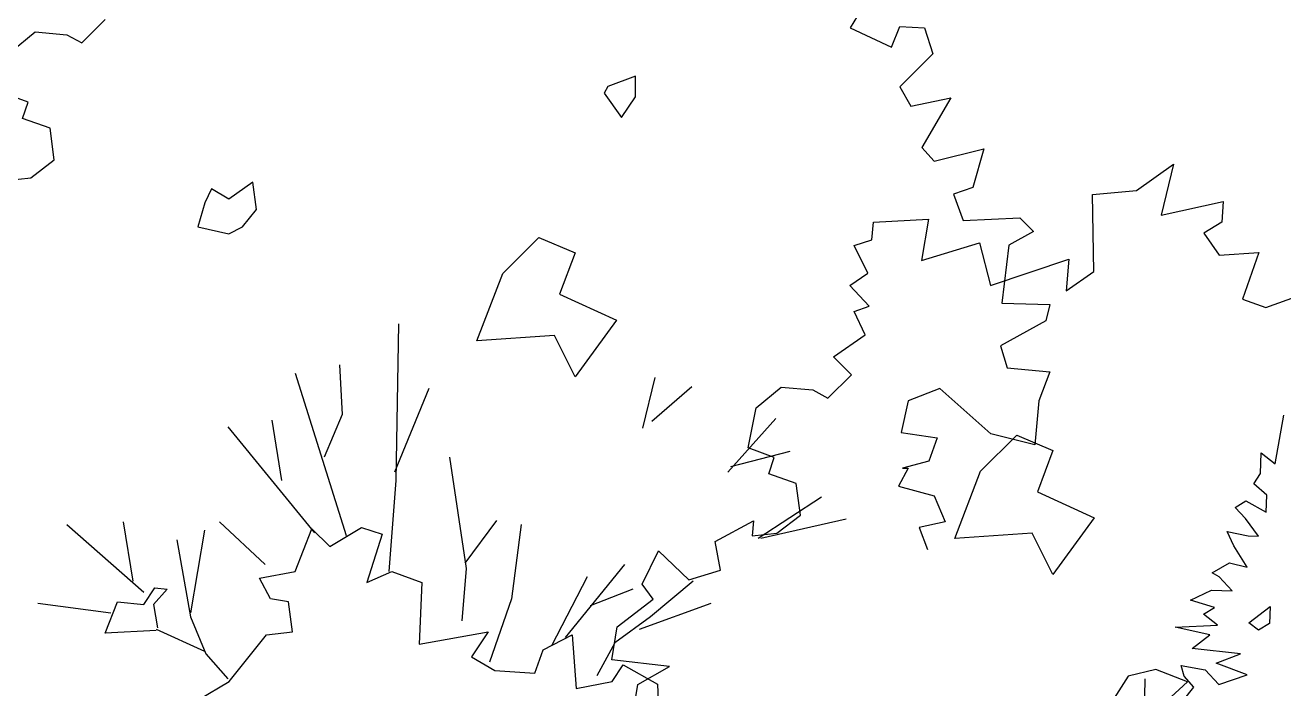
# Model space of a CAD drawing. Header units: inches. Extents: x -11 to 128, y 7 to 56.
# Drawn here: x 41.0493 to 41.482, y 22.5157 to 22.744 of the extents above; entities that cross this region are included whole.
import ezdxf

# ---------------------------------------------------------------- set-up
doc = ezdxf.new("R2010")
doc.units = ezdxf.units.IN
doc.header["$MEASUREMENT"] = 0
doc.layers.add('CAY', color=94, linetype='Continuous')
picture_1 = doc.add_image_def('image1.jpg', size_in_pixel=(1680, 1093))

# ---------------------------------------------------------------- blocks, each defined once
blk = doc.blocks.new('A$C76451831')
at = {"layer": 'CAY'}
for p, q in [((5942.98, 1269.38), (5949.73, 1306.77)), ((5931.85, 1262.06), (5932.41, 1277.91)), ((5932.41, 1277.91), (5942.98, 1269.38)), ((5926.59, 1254.09), (5931.85, 1262.06)), ((5936.72, 1245.57), (5926.59, 1254.09)), ((5936.26, 1232.44), (5936.72, 1245.57)), ((5912.36, 1236), (5920.7, 1241.15)), ((5920.23, 1227.56), (5912.36, 1236)), ((5920.7, 1241.15), (5936.26, 1232.44)), ((5930.18, 1214.07), (5920.23, 1227.56)), ((5192.62, 1187.04), (5205.28, 1219.73)), ((5205.28, 1219.73), (5218.99, 1206.02)), ((5218.99, 1206.02), (5243.25, 1220.79)), ((5243.25, 1220.79), (5259.07, 1215.51)), ((5259.07, 1215.51), (5247.46, 1178.6)), ((5906.28, 1217.62), (5922.48, 1214.34)), ((5911.34, 1206.57), (5906.28, 1217.62)), ((5921.65, 1190.34), (5911.34, 1206.57)), ((5922.48, 1214.34), (5930.18, 1214.07)), ((5165.2, 1181.76), (5192.62, 1187.04)), ((5247.46, 1178.6), (5266.45, 1187.04)), ((5266.45, 1187.04), (5289.65, 1178.6)), ((5894.75, 1185.84), (5908.16, 1193.53)), ((5900.09, 1182.93), (5894.75, 1185.84)), ((5908.16, 1193.53), (5921.65, 1190.34)), ((5173.64, 1165.94), (5165.2, 1181.76)), ((5289.65, 1178.6), (5287.54, 1131.14)), ((5910.13, 1172.16), (5900.09, 1182.93)), ((5878.17, 1165.11), (5894.29, 1172.71)), ((5894.29, 1172.71), (5910.13, 1172.16)), ((5187.35, 1163.83), (5173.64, 1165.94)), ((5190.51, 1140.63), (5187.35, 1163.83)), ((5896.55, 1159.48), (5878.17, 1165.11)), ((5888.21, 1154.33), (5896.55, 1159.48)), ((5898.79, 1145.8), (5888.21, 1154.33)), ((5142, 1102.66), (5170.47, 1138.52)), ((5170.47, 1138.52), (5190.51, 1140.63)), ((5287.54, 1131.14), (5340.28, 1140.63)), ((5340.28, 1140.63), (5327.62, 1121.65)), ((5382.46, 1126.92), (5404.61, 1138.52)), ((5404.61, 1138.52), (5407.78, 1097.39)), ((5866.56, 1144.21), (5898.79, 1145.8)), ((5893.09, 1138.3), (5866.56, 1144.21)), ((5879.59, 1127.89), (5893.09, 1138.3)), ((5916.61, 1123.88), (5879.59, 1127.89)), ((5327.62, 1121.65), (5345.55, 1111.1)), ((5376.14, 1108.99), (5382.46, 1126.92)), ((5897.78, 1116.83), (5916.61, 1123.88)), ((5345.55, 1111.1), (5376.14, 1108.99)), ((5435.2, 1102.66), (5443.64, 1115.32)), ((5443.64, 1115.32), (5470, 1100.55)), ((5870.98, 1115.04), (5889.44, 1111.68)), ((5873.41, 1106.8), (5870.98, 1115.04)), ((5889.44, 1111.68), (5899.93, 1100.43)), ((5921.48, 1107.84), (5897.78, 1116.83)), ((5118.79, 1088.95), (5142, 1102.66)), ((5407.78, 1097.39), (5435.2, 1102.66)), ((5470, 1100.55), (5471.06, 1075.24)), ((5880.82, 1098.38), (5873.41, 1106.8)), ((5899.93, 1100.43), (5921.48, 1107.84)), ((5872.76, 1088.23), (5880.82, 1098.38))]:
    blk.add_line(p, q, dxfattribs=at)
for points in [[(4971.14, 1486.57), (4990.12, 1488.68), (5008.05, 1502.39), (5004.89, 1526.65), (4983.79, 1534.03), (4988.01, 1546.69), (4967.97, 1554.07)], [(4974.3, 1584.65), (4993.28, 1600.47), (5017.54, 1598.37), (5029.14, 1592.04), (5047.07, 1609.97)], [(5626.1, 1617.35), (5617.66, 1603.64), (5649.3, 1588.87), (5655.63, 1604.69), (5674.61, 1603.64), (5680.94, 1583.6), (5655.63, 1558.29), (5664.07, 1543.52), (5694.65, 1549.85), (5672.5, 1511.88), (5682, 1501.33), (5719.96, 1510.83), (5711.53, 1481.3), (5696.76, 1476.02), (5704.14, 1455.98), (5747.39, 1458.09), (5757.93, 1447.55), (5738.95, 1437), (5733.67, 1392.7), (5770.59, 1391.65), (5767.42, 1378.99), (5732.62, 1360.01), (5737.89, 1343.13), (5770.59, 1339.97), (5762.15, 1317.82), (5758.99, 1284.07), (5725.24, 1292.51), (5686.21, 1327.31), (5661.96, 1317.82), (5656.68, 1293.56), (5684.1, 1289.34), (5677.78, 1271.41), (5657.74, 1266.14), (5661.96, 1266.14), (5654.57, 1252.43), (5682, 1245.05), (5690.43, 1225.01), (5670.39, 1220.79), (5676.72, 1203.91)], [(457.2, 1003.44), (460.36, 1022.42), (484.62, 1036.13), (440.32, 1041.41), (444.54, 1066.72), (471.97, 1087.81), (463.53, 1099.41), (476.18, 1124.73), (499.39, 1102.58), (523.65, 1109.96), (519.43, 1132.11), (548.96, 1147.93), (547.9, 1136.33), (566.89, 1138.44), (584.82, 1152.15), (581.65, 1176.41), (560.56, 1183.79), (564.78, 1196.44), (544.74, 1203.83), (551.07, 1234.41), (570.05, 1250.23), (594.31, 1248.12), (605.91, 1241.8), (623.84, 1259.73), (610.13, 1273.44), (634.39, 1290.31), (625.95, 1308.24), (637.55, 1312.46), (622.79, 1328.28), (636.5, 1337.77), (625.95, 1358.87), (639.66, 1363.09), (640.72, 1376.8), (682.9, 1378.91), (677.63, 1347.27), (721.93, 1360.98), (730.36, 1328.28), (790.48, 1348.32), (788.37, 1324.06), (809.47, 1338.83), (808.41, 1397.89), (842.16, 1401.05), (870.64, 1421.09), (861.15, 1382.07), (908.61, 1392.62), (907.55, 1376.8), (893.84, 1368.36), (905.44, 1351.48), (936.03, 1353.59), (923.37, 1317.73), (941.3, 1311.41), (974, 1323.01)], [(5271.72, 1376.88), (5269.61, 1256.65), (5264.34, 1187.04)], [(5226.37, 1345.24), (5228.48, 1307.27), (5214.77, 1274.58)], [(5192.62, 1338.91), (5231.64, 1214.46)], [(5467.89, 1335.75), (5458.4, 1296.72)], [(5294.92, 1327.31), (5268.56, 1262.97)], [(5496.37, 1328.37), (5465.78, 1302)], [(5174.69, 1303.05), (5182.07, 1256.65)], [(5560.71, 1304.11), (5523.79, 1262.97)], [(5140.94, 1297.78), (5207.39, 1216.57)], [(5310.75, 1274.58), (5323.4, 1189.15), (5320.24, 1149.07)], [(5571.25, 1278.8), (5525.9, 1267.19)], [(5595.51, 1243.99), (5547, 1212.35)], [(5060.78, 1225.01), (5068.17, 1179.65)], [(5134.61, 1225.01), (5169.42, 1192.31)], [(5346.6, 1226.06), (5322.35, 1193.37)], [(5614.5, 1227.12), (5549.1, 1212.35)], [(5017.54, 1222.9), (5076.6, 1171.22)], [(5123.01, 1218.68), (5112.46, 1155.4)], [(5365.59, 1222.9), (5358.21, 1165.94), (5341.33, 1117.43)], [(5101.92, 1211.3), (5112.46, 1152.23), (5124.07, 1123.76), (5140.94, 1104.77)], [(5444.69, 1192.31), (5399.34, 1136.41)], [(5416.21, 1182.82), (5388.79, 1130.08)], [(5497.42, 1179.65), (5464.73, 1152.23), (5437.31, 1132.19), (5423.6, 1106.88)], [(5086.1, 1141.69), (5047.07, 1139.58), (5056.57, 1163.83), (5076.6, 1161.72), (5085.04, 1174.38), (5094.53, 1173.33), (5083.99, 1161.72), (5087.15, 1143.8)], [(5451.02, 1173.33), (5418.32, 1160.67)], [(4995.39, 1162.78), (5051.29, 1155.4)], [(5456.29, 1142.74), (5511.14, 1162.78)], [(5086.1, 1142.74), (5123.01, 1125.87)], [(865.36, 1009.77), (881.18, 1024.53), (856.93, 1034.02), (835.83, 1028.75), (815.79, 997.11)], [(848.49, 1026.64), (846.38, 906.41), (841.11, 836.8)]]:
    blk.add_lwpolyline(points, dxfattribs=at)
for points in [[(5431.93, 1558.73), (5429.29, 1553.45), (5442.49, 1534.97), (5453.04, 1550.81), (5453.04, 1566.65)], [(5162.85, 1464.3), (5160.21, 1485.42), (5141.73, 1472.22), (5128.54, 1480.14), (5123.26, 1469.58), (5117.98, 1451.09), (5141.73, 1445.81), (5152.29, 1451.09)], [(5351.45, 1415.29), (5379.17, 1443.01), (5406.88, 1431.13), (5395, 1399.44), (5438.55, 1379.64), (5406.88, 1336.08), (5391.04, 1367.76), (5331.66, 1363.8)], [(722.77, 1185.82), (750.48, 1213.54), (778.19, 1201.66), (766.32, 1169.98), (809.87, 1150.17), (778.19, 1106.61), (762.36, 1138.29), (702.98, 1134.33)], [(5922.87, 1147.68), (5939.17, 1160.26), (5938.72, 1147.13), (5930.38, 1141.98)]]:
    blk.add_lwpolyline(points, close=True, dxfattribs=at)

msp = doc.modelspace()

# ---------------------------------------------------------------- block references
at = {"layer": 'CAY', "xscale": 0.0004489089019145984, "yscale": 0.0004489089019145984, "zscale": 0.0004489089019145984}
for p in [(41.05328, 22.05824), (38.81115, 22.02325)]:
    msp.add_blockref('A$C76451831', p, dxfattribs=at)

# ---------------------------------------------------------------- pictures from other files: only their frames are drawn
image = msp.add_image(picture_1, insert=(12.49661, 7.37723), size_in_units=(74.4025, 48.40591))
image.dxf.flags = 6

doc.saveas('drawing.dxf')
